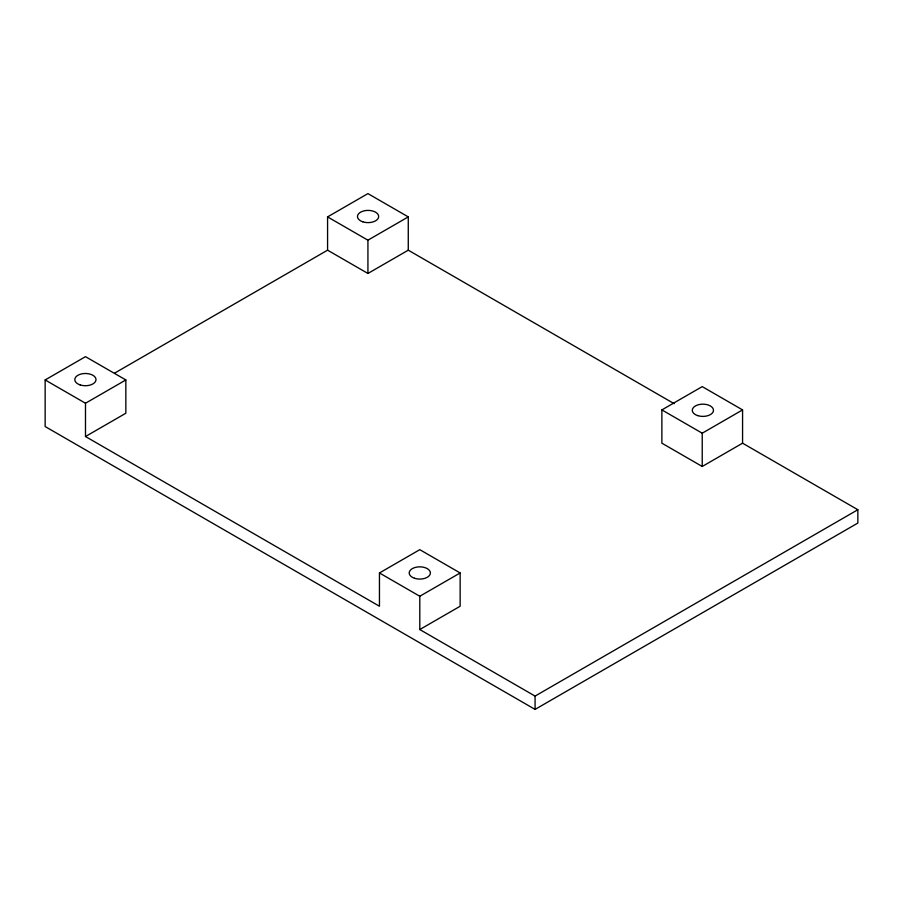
<?xml version="1.0" encoding="UTF-8"?>
<svg xmlns="http://www.w3.org/2000/svg" width="903" height="903" viewBox="0 0 903 903"><rect width="100%" height="100%" fill="white"/><g stroke="black" fill="none" stroke-linecap="round" stroke-linejoin="round"><path stroke-width="1.35" d="M742.571 443.181L742.571 409.906L702.229 386.608L661.876 409.906L661.876 443.181L702.229 466.479L742.571 443.181L857.85 509.732L857.85 523.051L535.073 709.397L45.15 426.543L45.15 379.949L85.492 356.662L125.844 379.949L125.844 413.235L85.492 436.521L85.492 403.246L125.844 379.949M114.692 373.086L327.575 250.176L327.575 216.901L367.927 193.603L408.269 216.901L408.269 250.176L674.169 403.686M327.575 216.901L367.927 240.187L408.269 216.901M327.575 250.176L367.927 273.462L408.269 250.176M85.492 436.521L379.452 606.24L379.452 572.965L419.793 549.667L460.146 572.965L460.146 606.24L419.793 629.538L419.793 596.251L460.146 572.965M661.876 409.906L702.229 433.192L742.571 409.906M419.793 629.538L535.073 696.089L857.85 509.732M45.15 379.949L85.492 403.246M379.452 572.965L419.793 596.251M702.229 433.192L702.229 466.479M535.073 696.089L535.073 709.397M367.927 240.187L367.927 273.462M80.107 384.904A10.599 6.118 0 0 0 96 379.61A10.599 6.118 0 0 0 80.107 374.305A10.599 6.118 0 0 0 80.107 384.904M362.78 221.811A10.599 6.118 0 0 0 378.673 216.517A10.599 6.118 0 0 0 362.78 211.212A10.599 6.118 0 0 0 362.78 221.811M414.5 578.259A10.599 6.118 0 0 0 430.392 572.965A10.599 6.118 0 0 0 414.5 567.66A10.599 6.118 0 0 0 414.5 578.259M697.59 415.583A10.599 6.118 0 0 0 713.483 410.289A10.599 6.118 0 0 0 697.59 404.984A10.599 6.118 0 0 0 697.59 415.583"/></g></svg>
